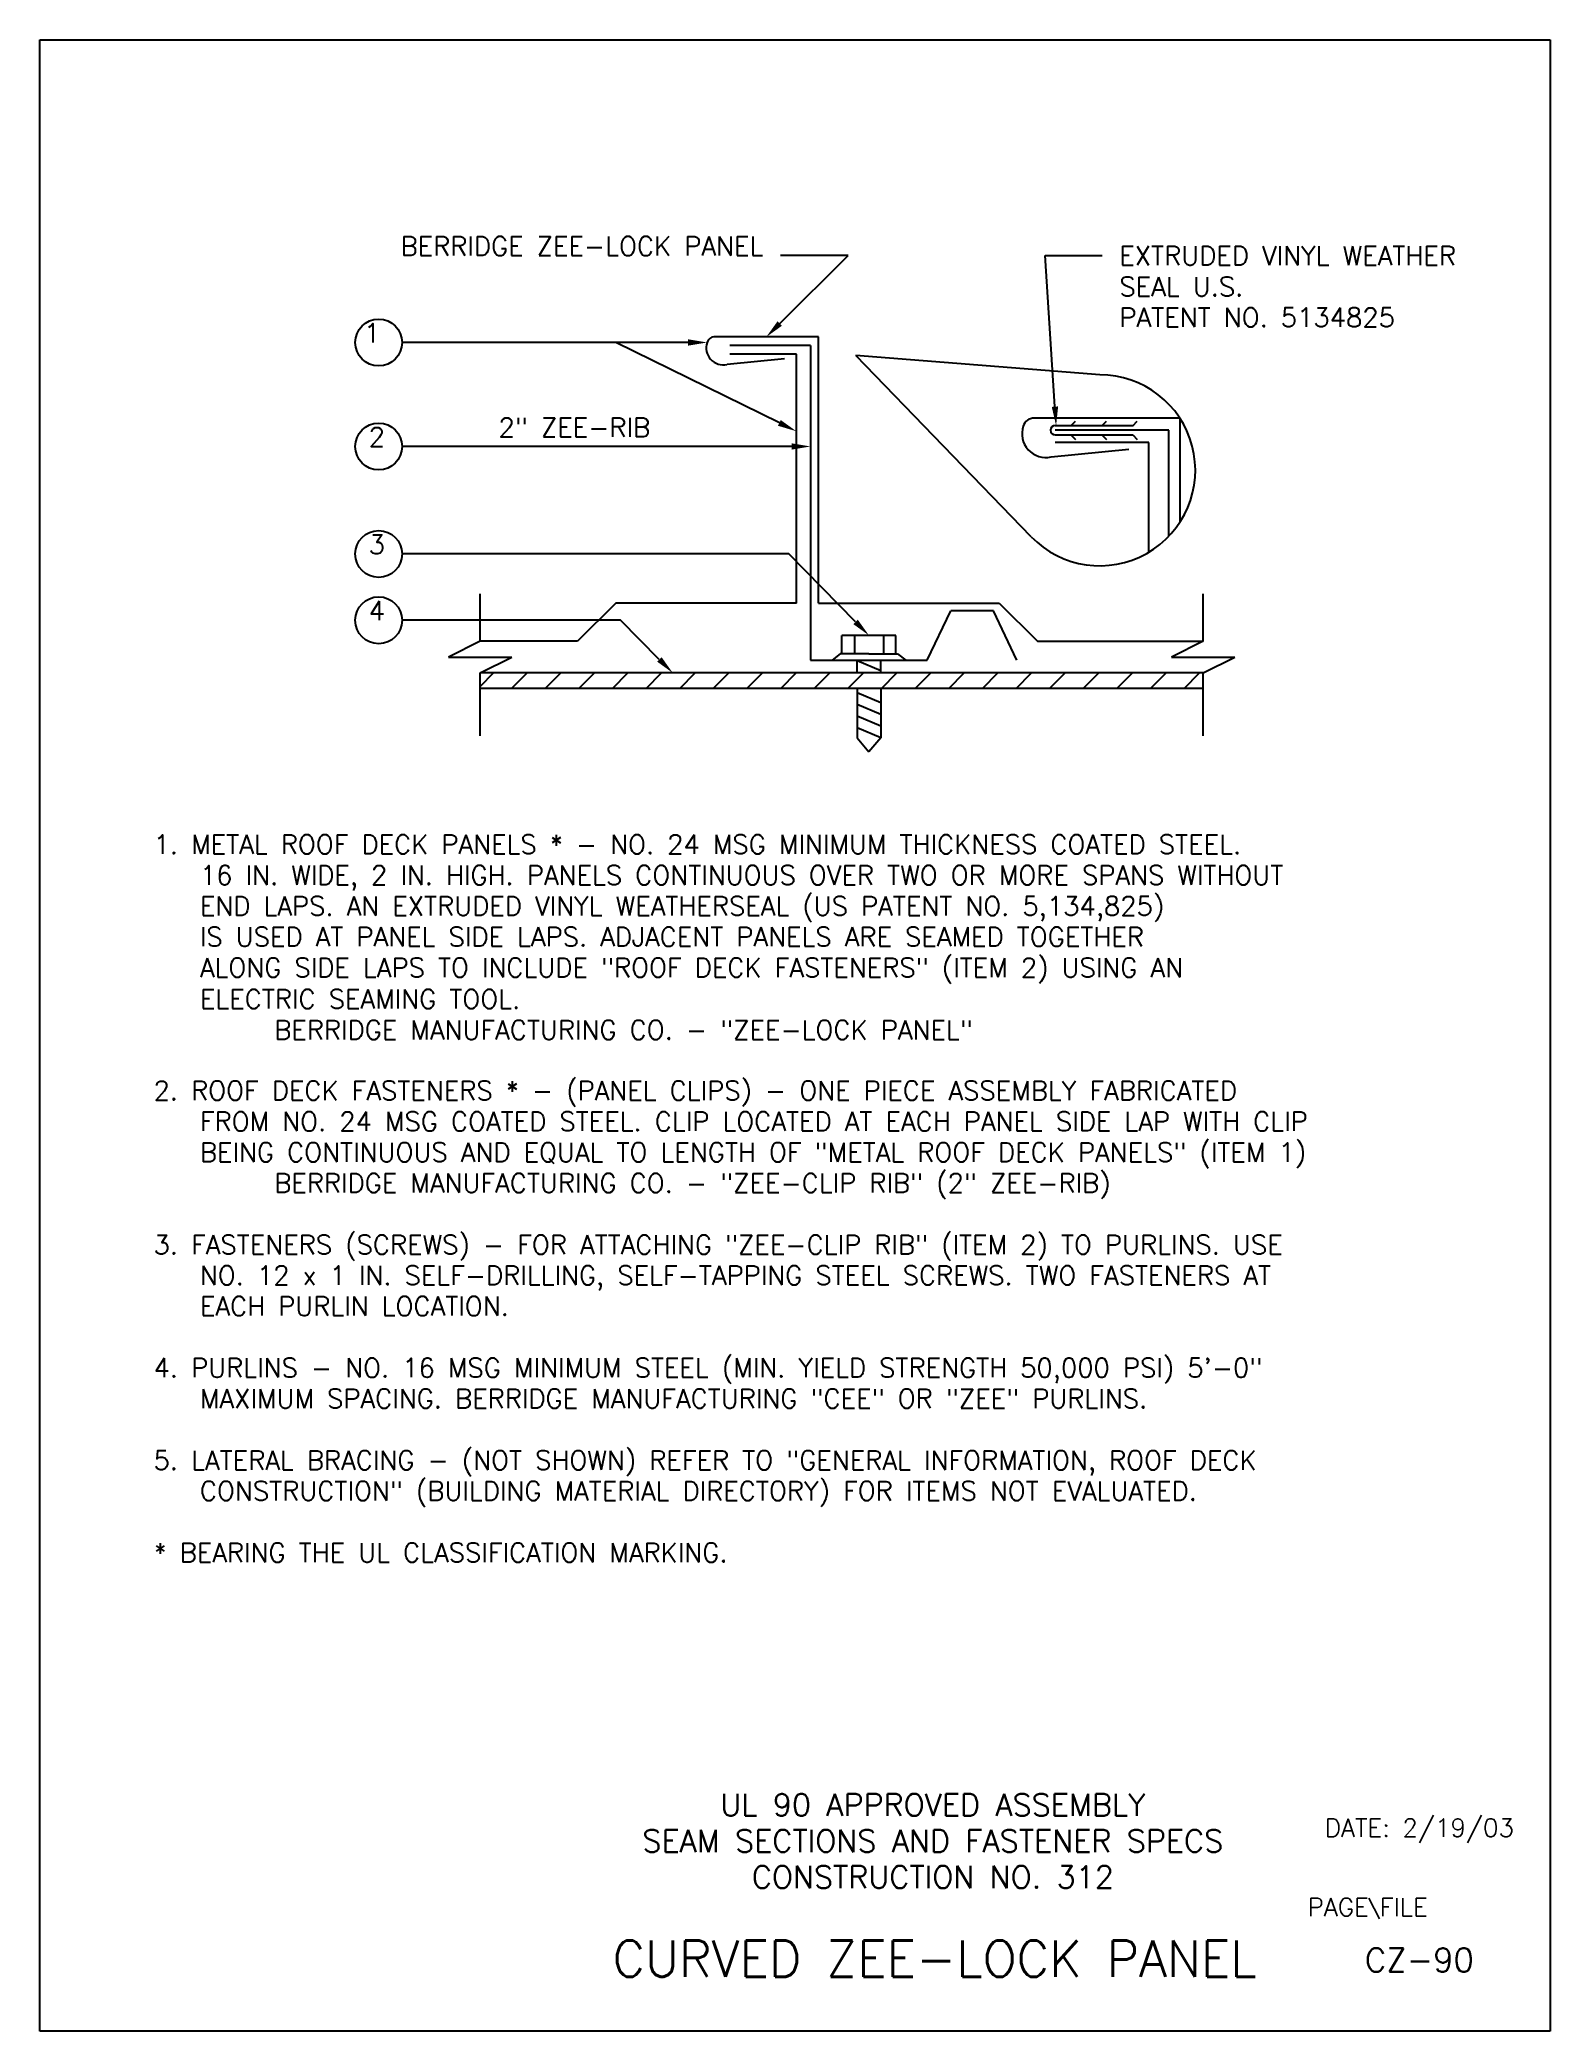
# Model space of a CAD drawing. Extents: x 0 to 11.9, y 0 to 15.7.
import ezdxf
from ezdxf.enums import TextEntityAlignment as Align

# ---------------------------------------------------------------- set-up
doc = ezdxf.new("R2010")
doc.units = 0
doc.header["$MEASUREMENT"] = 0
doc.layers.get('0').update_dxf_attribs({"linetype": 'CONTINUOUS'})
for name, color, linetype in [('BORDER', 7, 'CONTINUOUS'), ('CMP-FLSH', 7, 'CONTINUOUS'), ('DIM-TXT', 7, 'CONTINUOUS'), ('STRCTR', 7, 'CONTINUOUS')]:
    doc.layers.add(name, color=color, linetype=linetype)
doc.styles.add('ROMANS', font='romans', dxfattribs={"height": 0.15})

# ---------------------------------------------------------------- blocks, each defined once
blk = doc.blocks.new('*X0')
at = {"color": 0, "linetype": 'CONTINUOUS'}
for p, q in [((-1.258, 19.955), (-1.155, 20.059)), ((-1.012, 19.936), (-0.889, 20.059)), ((-0.747, 19.936), (-0.624, 20.059)), ((-0.481, 19.936), (-0.359, 20.059)), ((-0.216, 19.936), (-0.094, 20.059)), ((0.049, 19.936), (0.171, 20.059)), ((0.314, 19.936), (0.436, 20.059)), ((0.579, 19.936), (0.702, 20.059)), ((0.844, 19.936), (0.967, 20.059)), ((1.11, 19.936), (1.232, 20.059)), ((1.375, 19.936), (1.497, 20.059)), ((1.64, 19.936), (1.762, 20.059)), ((1.905, 19.936), (2.027, 20.059)), ((2.17, 19.936), (2.293, 20.059)), ((2.435, 19.936), (2.558, 20.059)), ((2.701, 19.936), (2.823, 20.059)), ((2.966, 19.936), (3.088, 20.059)), ((3.231, 19.936), (3.353, 20.059)), ((3.496, 19.936), (3.618, 20.059)), ((3.761, 19.936), (3.884, 20.059)), ((4.026, 19.936), (4.149, 20.059)), ((4.292, 19.936), (4.414, 20.059))]:
    blk.add_line(p, q, dxfattribs=at)

msp = doc.modelspace()

# ---------------------------------------------------------------- linework, layer by layer
at = {"color": 5, "linetype": 'CONTINUOUS'}
for p, q in [((0, 0), (0, 15.705)), ((0, 15.705), (11.91, 15.705)), ((11.91, 15.705), (11.91, 0)), ((11.91, 0), (0, 0))]:
    msp.add_line(p, q, dxfattribs=at)
at = {"layer": 'CMP-FLSH', "color": 1, "linetype": 'CONTINUOUS'}
for p, q in [((6.141, 13.362), (5.316, 13.362)), ((6.141, 11.262), (6.141, 13.362)), ((6.078, 13.295), (5.441, 13.295)), ((5.966, 13.225), (5.441, 13.225)), ((5.966, 11.262), (5.966, 13.225)), ((6.078, 13.295), (6.078, 10.812)), ((5.419, 13.146), (5.873, 13.191)), ((8.991, 12.72), (7.831, 12.72)), ((8.902, 12.626), (8.007, 12.626)), ((8.902, 11.789), (8.902, 12.626)), ((8.991, 11.901), (8.991, 12.72)), ((7.975, 12.416), (8.588, 12.477)), ((8.746, 12.528), (8.007, 12.528)), ((8.746, 11.664), (8.746, 12.528)), ((4.541, 11.262), (4.241, 10.962)), ((5.966, 11.262), (4.541, 11.262)), ((6.141, 11.262), (7.566, 11.262)), ((6.997, 10.812), (7.184, 11.203)), ((7.519, 11.203), (7.184, 11.203)), ((7.705, 10.812), (7.519, 11.203)), ((7.566, 11.262), (7.866, 10.962)), ((4.241, 10.962), (3.473, 10.962)), ((7.866, 10.962), (9.173, 10.962)), ((6.078, 10.812), (6.997, 10.812))]:
    msp.add_line(p, q, dxfattribs=at)
at = {"layer": 'CMP-FLSH', "color": 2, "linetype": 'CONTINUOUS'}
for p in [(8.359, 13.064), (7.818, 11.786)]:
    msp.add_line(p, (6.435, 13.215), dxfattribs=at)
at = {"layer": 'CMP-FLSH', "color": 3, "linetype": 'CONTINUOUS'}
for p, q in [((8.619, 12.662), (8.007, 12.662)), ((8.007, 12.589), (8.619, 12.589)), ((8.131, 12.662), (8.167, 12.698)), ((8.131, 12.589), (8.167, 12.554)), ((8.375, 12.662), (8.411, 12.698)), ((8.375, 12.589), (8.411, 12.554)), ((8.619, 12.662), (8.654, 12.698)), ((8.619, 12.589), (8.654, 12.554))]:
    msp.add_line(p, q, dxfattribs=at)
at = {"layer": 'CMP-FLSH', "color": 6, "linetype": 'CONTINUOUS'}
for p, q in [((6.324, 10.862), (6.324, 11.008)), ((6.751, 11.008), (6.324, 11.008)), ((6.423, 11.008), (6.423, 10.862)), ((6.652, 11.008), (6.652, 10.862)), ((6.751, 10.862), (6.751, 11.008)), ((6.311, 10.862), (6.247, 10.812)), ((6.538, 10.862), (6.311, 10.862)), ((6.538, 10.862), (6.764, 10.862)), ((6.764, 10.862), (6.828, 10.812)), ((6.444, 10.712), (6.444, 10.812)), ((6.631, 10.729), (6.444, 10.808)), ((6.631, 10.712), (6.631, 10.812)), ((6.444, 10.59), (6.444, 10.199)), ((6.631, 10.477), (6.444, 10.556)), ((6.631, 10.59), (6.631, 10.199)), ((6.631, 10.385), (6.444, 10.463)), ((6.631, 10.292), (6.444, 10.371)), ((6.631, 10.199), (6.444, 10.278)), ((6.444, 10.199), (6.538, 10.089)), ((6.631, 10.199), (6.538, 10.089))]:
    msp.add_line(p, q, dxfattribs=at)
at = {"layer": 'CMP-FLSH', "color": 1, "linetype": 'CONTINUOUS'}
for centre, radius, start, end in [((5.318, 13.305), 0.0568, 88.4585, 166.718), ((5.388, 13.275), 0.133, 161.1598, 283.2514)]:
    msp.add_arc(centre, radius, start, end, dxfattribs=at)
at = {"layer": 'CMP-FLSH', "color": 2, "linetype": 'CONTINUOUS'}
msp.add_arc((8.359, 12.31), 0.753, 224.0723, 89.9942, dxfattribs=at)
at = {"layer": 'DIM-TXT', "color": 3, "linetype": 'CONTINUOUS'}
for p, q in [((5.835, 13.468), (6.373, 14.003)), ((6.373, 14.003), (5.84, 14.003)), ((8.005, 12.812), (7.927, 14.003)), ((7.927, 14.003), (8.377, 14.003)), ((5.112, 13.318), (2.857, 13.318)), ((5.832, 12.684), (4.543, 13.318)), ((5.928, 12.498), (2.857, 12.498)), ((5.907, 11.65), (2.857, 11.65)), ((6.432, 11.115), (5.907, 11.65)), ((4.58, 11.127), (2.857, 11.127)), ((4.885, 10.819), (4.58, 11.127))]:
    msp.add_line(p, q, dxfattribs=at)
for centre in [(2.672, 13.318), (2.672, 12.498), (2.672, 11.65), (2.672, 11.127)]:
    msp.add_circle(centre, 0.185, dxfattribs=at)
at = {"layer": 'DIM-TXT', "color": 1, "linetype": 'CONTINUOUS'}
for centre, radius, start, end in [((7.932, 12.598), 0.187, 161.1618, 283.2542), ((7.836, 12.636), 0.0844, 86.1581, 164.4163)]:
    msp.add_arc(centre, radius, start, end, dxfattribs=at)
at = {"layer": 'DIM-TXT', "color": 3, "linetype": 'CONTINUOUS'}
msp.add_arc((8.007, 12.626), 0.0364, 90, 270, dxfattribs=at)
for points in [[(5.817, 13.485), (5.852, 13.45), (5.729, 13.362)], [(5.112, 13.343), (5.112, 13.293), (5.262, 13.318)], [(8.03, 12.814), (7.98, 12.81), (8.014, 12.662)], [(5.843, 12.706), (5.821, 12.661), (5.966, 12.618)], [(5.928, 12.523), (5.928, 12.473), (6.078, 12.498)], [(6.45, 11.132), (6.415, 11.097), (6.538, 11.008)], [(4.903, 10.836), (4.868, 10.801), (4.991, 10.712)]]:
    msp.add_solid(points, dxfattribs=at)
at = {"layer": 'STRCTR', "color": 2, "linetype": 'CONTINUOUS'}
for p, q in [((3.473, 10.962), (3.473, 11.337)), ((9.173, 10.962), (9.173, 11.337)), ((3.473, 10.962), (3.223, 10.837)), ((3.223, 10.837), (3.723, 10.837)), ((3.473, 10.712), (3.723, 10.837)), ((9.173, 10.962), (8.923, 10.837)), ((8.923, 10.837), (9.423, 10.837)), ((9.173, 10.712), (9.423, 10.837)), ((3.473, 10.215), (3.473, 10.712)), ((9.173, 10.215), (9.173, 10.712))]:
    msp.add_line(p, q, dxfattribs=at)
at = {"layer": 'STRCTR', "color": 4, "linetype": 'CONTINUOUS'}
for p, q in [((9.173, 10.712), (3.473, 10.712)), ((9.173, 10.59), (3.473, 10.59))]:
    msp.add_line(p, q, dxfattribs=at)

# ---------------------------------------------------------------- block references
msp.add_blockref('*X0', (4.732, -9.347), dxfattribs=at)

# ---------------------------------------------------------------- texts
at = {"layer": 'BORDER', "color": 3, "linetype": 'CONTINUOUS', "style": 'ROMANS'}
for s, p in [('UL 90 APPROVED ASSEMBLY', (7.042, 1.697)), ('SEAM SECTIONS AND FASTENER SPECS', (7.042, 1.413)), ('CONSTRUCTION NO. 312', (7.042, 1.128))]:
    msp.add_text(s, height=0.17578, dxfattribs=at).set_placement(p, align=Align.CENTER)
msp.add_text('DATE: 2/19/03', height=0.14265, dxfattribs=at).set_placement((10.879, 1.594), align=Align.MIDDLE)
msp.add_text('PAGE\\FILE', height=0.1426, dxfattribs=at).set_placement((9.997, 0.907))
at = {"layer": 'BORDER', "color": 5, "style": 'ROMANS'}
msp.add_text('CURVED ZEE-LOCK PANEL', height=0.28491, dxfattribs=at).set_placement((7.056, 0.572), align=Align.MIDDLE)
at = {"layer": 'BORDER', "color": 2, "linetype": 'CONTINUOUS', "style": 'ROMANS'}
msp.add_text('CZ-90', height=0.1875, dxfattribs=at).set_placement((10.879, 0.562), align=Align.MIDDLE)
at = {"layer": 'DIM-TXT', "color": 3, "linetype": 'CONTINUOUS', "style": 'ROMANS'}
for s, p in [('BERRIDGE ZEE-LOCK PANEL', (5.705, 14.003)), ('1', (2.685, 13.318)), ('2', (2.722, 12.498)), ('3', (2.722, 11.65)), ('4', (2.722, 11.127))]:
    msp.add_text(s, height=0.15, dxfattribs=at).set_placement(p, align=Align.RIGHT)
for s, p in [('EXTRUDED VINYL WEATHER', (8.512, 13.928)), ('SEAL U.S.', (8.513, 13.684)), ('PATENT NO. 5134825', (8.513, 13.441)), ('1. METAL ROOF DECK PANELS * - NO. 24 MSG MINIMUM THICKNESS COATED STEEL.', (0.897, 9.285)), ('16 IN. WIDE, 2 IN. HIGH. PANELS CONTINUOUS OVER TWO OR MORE SPANS WITHOUT', (1.262, 9.042)), ('END LAPS. AN EXTRUDED VINYL WEATHERSEAL (US PATENT NO. 5,134,825)', (1.262, 8.799)), ('IS USED AT PANEL SIDE LAPS. ADJACENT PANELS ARE SEAMED TOGETHER', (1.262, 8.556)), ('ALONG SIDE LAPS TO INCLUDE "ROOF DECK FASTENERS" (ITEM 2) USING AN', (1.262, 8.313)), ('ELECTRIC SEAMING TOOL.', (1.262, 8.065)), ('BERRIDGE MANUFACTURING CO. - "ZEE-LOCK PANEL"', (1.848, 7.822)), ('2. ROOF DECK FASTENERS * - (PANEL CLIPS) - ONE PIECE ASSEMBLY FABRICATED', (0.897, 7.343)), ('FROM NO. 24 MSG COATED STEEL. CLIP LOCATED AT EACH PANEL SIDE LAP WITH CLIP', (1.262, 7.1)), ('BEING CONTINUOUS AND EQUAL TO LENGTH OF "METAL ROOF DECK PANELS" (ITEM 1)', (1.262, 6.857)), ('BERRIDGE MANUFACTURING CO. - "ZEE-CLIP RIB" (2" ZEE-RIB)', (1.848, 6.614)), ('3. FASTENERS (SCREWS) - FOR ATTACHING "ZEE-CLIP RIB" (ITEM 2) TO PURLINS. USE', (0.897, 6.128)), ('NO. 12 x 1 IN. SELF-DRILLING, SELF-TAPPING STEEL SCREWS. TWO FASTENERS AT', (1.262, 5.886)), ('EACH PURLIN LOCATION.', (1.262, 5.643)), ('4. PURLINS - NO. 16 MSG MINIMUM STEEL (MIN. YIELD STRENGTH 50,000 PSI) 5\'-0"', (0.897, 5.157)), ('MAXIMUM SPACING. BERRIDGE MANUFACTURING "CEE" OR "ZEE" PURLINS.', (1.262, 4.914)), ('5. LATERAL BRACING - (NOT SHOWN) REFER TO "GENERAL INFORMATION, ROOF DECK', (0.897, 4.428)), ('CONSTRUCTION" (BUILDING MATERIAL DIRECTORY) FOR ITEMS NOT EVALUATED.', (1.262, 4.186)), ('* BEARING THE UL CLASSIFICATION MARKING.', (0.897, 3.7))]:
    msp.add_text(s, height=0.15, dxfattribs=at).set_placement(p)
msp.add_text('2" ZEE-RIB', height=0.15, dxfattribs=at).set_placement((4.215, 12.573), align=Align.CENTER)

doc.saveas('drawing.dxf')
